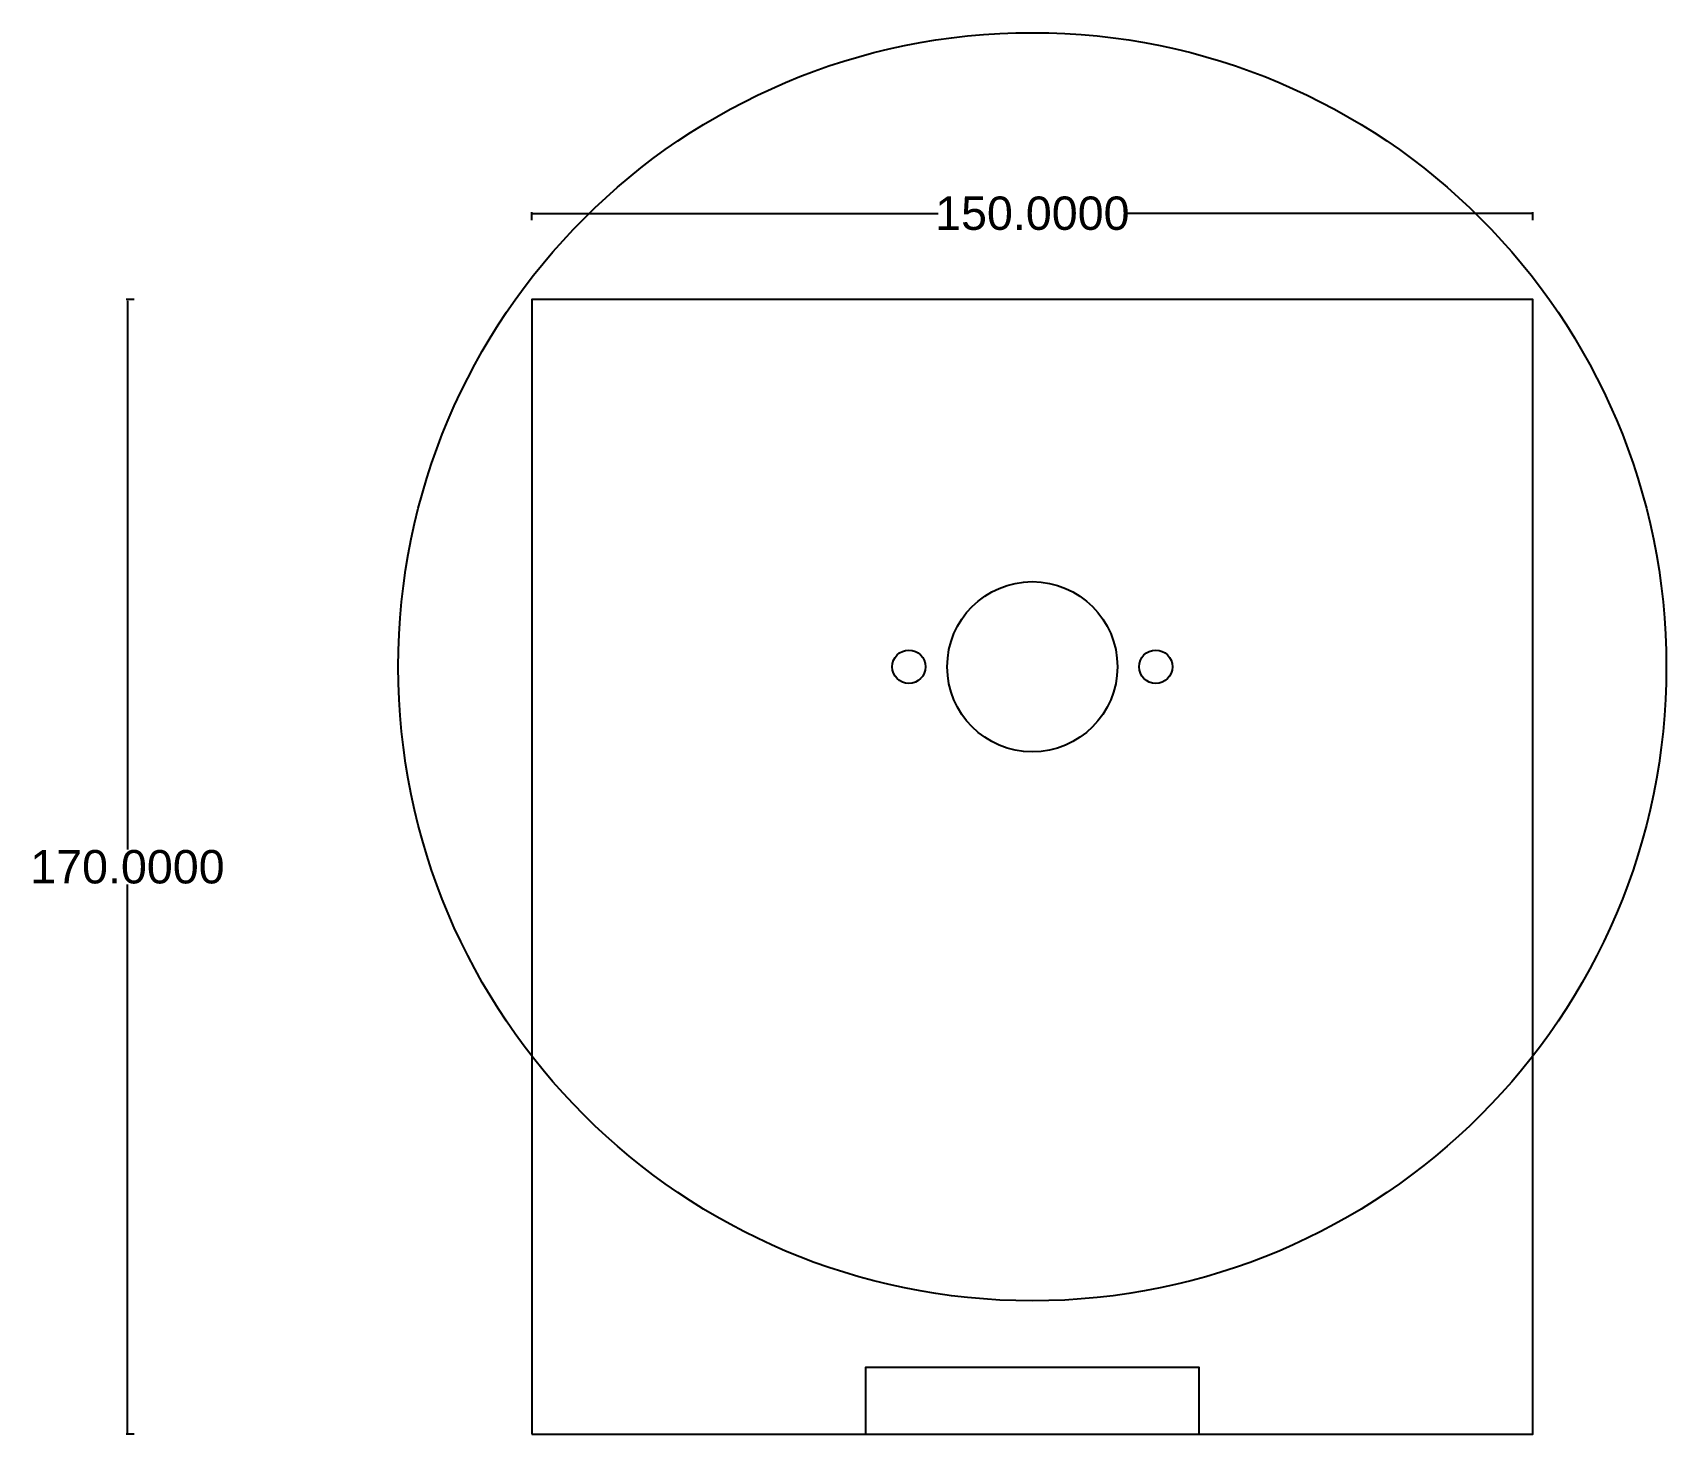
# Model space of a CAD drawing. Header units: inches. Extents: x -35 to 210, y 0 to 210.
import ezdxf

# ---------------------------------------------------------------- set-up
doc = ezdxf.new("R2010")
doc.units = ezdxf.units.IN
doc.header["$MEASUREMENT"] = 0
doc.styles.get("Standard").update_dxf_attribs({"font": 'arial.ttf'})
doc.dimstyles.get("Standard").update_dxf_attribs({"dimtxt": 5, "dimasz": 0.18, "dimexe": 0.18, "dimexo": 0.6, "dimgap": 0.09, "dimtad": 0, "dimtih": 1, "dimtoh": 1, "dimdec": 4, "dimzin": 0, "dimdsep": 46, "dimtxsty": 'Standard', "dimcen": 0.09, "dimadec": 0, "dimazin": 0, "dimtfac": 1, "dimtdec": 4, "dimtofl": 0, "dimtmove": 0, "dimatfit": 3, "dimfxl": 1, "dimfxlon": 1, "dimtolj": 1, "dimtzin": 0, "dimarcsym": 0})

# ---------------------------------------------------------------- blocks, each defined once
blk = doc.blocks.new('*D1')
at = {"color": 0, "lineweight": -2, "transparency": 16777216}
for p, q in [((-19.59, 170), (-20.77, 170)), ((-20.59, 169.82), (-20.59, 87.64)), ((-20.59, 0.18), (-20.59, 82.36)), ((-19.59, 0), (-20.77, 0))]:
    blk.add_line(p, q, dxfattribs=at)
at = {"color": 0, "transparency": 16777216}
for points in [[(-20.62, 169.82), (-20.56, 169.82), (-20.59, 170)], [(-20.62, 0.18), (-20.56, 0.18), (-20.59, 0)]]:
    blk.add_solid(points, dxfattribs=at)
at = {"layer": 'Defpoints', "color": 0, "transparency": 16777216}
for p in [(40, 170), (-20.59, 0), (40, 0)]:
    blk.add_point(p, dxfattribs=at)
at = {"color": 0, "transparency": 16777216, "insert": (-20.59, 85), "char_height": 5, "attachment_point": 5}
blk.add_mtext('\\A1;170.0000', dxfattribs=at)
blk = doc.blocks.new('*D2')
at = {"color": 0, "lineweight": -2, "transparency": 16777216}
for p, q in [((40, 181.92), (40, 183.1)), ((40.18, 182.92), (100.89, 182.92)), ((189.82, 182.92), (129.11, 182.92)), ((190, 181.92), (190, 183.1))]:
    blk.add_line(p, q, dxfattribs=at)
at = {"color": 0, "transparency": 16777216}
for points in [[(40.18, 182.95), (40.18, 182.89), (40, 182.92)], [(189.82, 182.95), (189.82, 182.89), (190, 182.92)]]:
    blk.add_solid(points, dxfattribs=at)
at = {"layer": 'Defpoints', "color": 0, "transparency": 16777216}
for p in [(40, 182.92), (40, 170), (190, 170)]:
    blk.add_point(p, dxfattribs=at)
at = {"color": 0, "transparency": 16777216, "insert": (115, 182.92), "char_height": 5, "attachment_point": 5}
blk.add_mtext('\\A1;150.0000', dxfattribs=at)

msp = doc.modelspace()

# ---------------------------------------------------------------- linework, layer by layer
for points in [[(40, 0), (190, 0), (190, 170), (40, 170)], [(90, 0), (140, 0), (140, 10), (90, 10)]]:
    msp.add_lwpolyline(points, close=True)
for centre, radius in [((115, 115), 95), ((115, 115), 12.75), ((96.5, 115), 2.5), ((133.5, 115), 2.5)]:
    msp.add_circle(centre, radius)

# ---------------------------------------------------------------- dimensions: what is measured, and where the dimension line sits
dim = msp.add_linear_dim(base=(40, 182.92173), p1=(190, 170), p2=(40, 170), dimstyle='Standard')
dim.commit()
dim.dimension.update_dxf_attribs({"geometry": '*D2', "text_midpoint": (115, 182.92173)})
dim = msp.add_linear_dim(base=(-20.589, 0), p1=(40, 170), p2=(40, 0), angle=90, dimstyle='Standard')
dim.commit()
dim.dimension.update_dxf_attribs({"geometry": '*D1', "text_midpoint": (-20.589, 85)})

doc.saveas('drawing.dxf')
